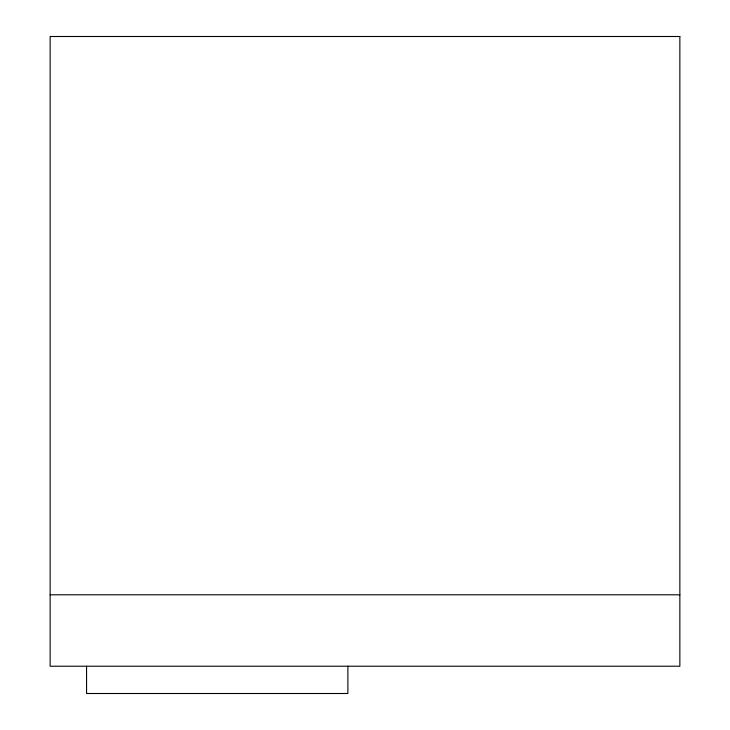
<?xml version="1.0" encoding="UTF-8"?>
<svg xmlns="http://www.w3.org/2000/svg" width="730" height="730" viewBox="0 0 730 730"><rect width="100%" height="100%" fill="white"/><g stroke="black" fill="none" stroke-linecap="round" stroke-linejoin="round"><path stroke-width="1.09" d="M50.142 594.795L679.858 594.795M347.891 666.216L347.891 693.5L86.56 693.5L86.56 666.216M679.858 36.5L50.142 36.5L50.142 666.216L679.858 666.216L679.858 36.5"/></g></svg>
